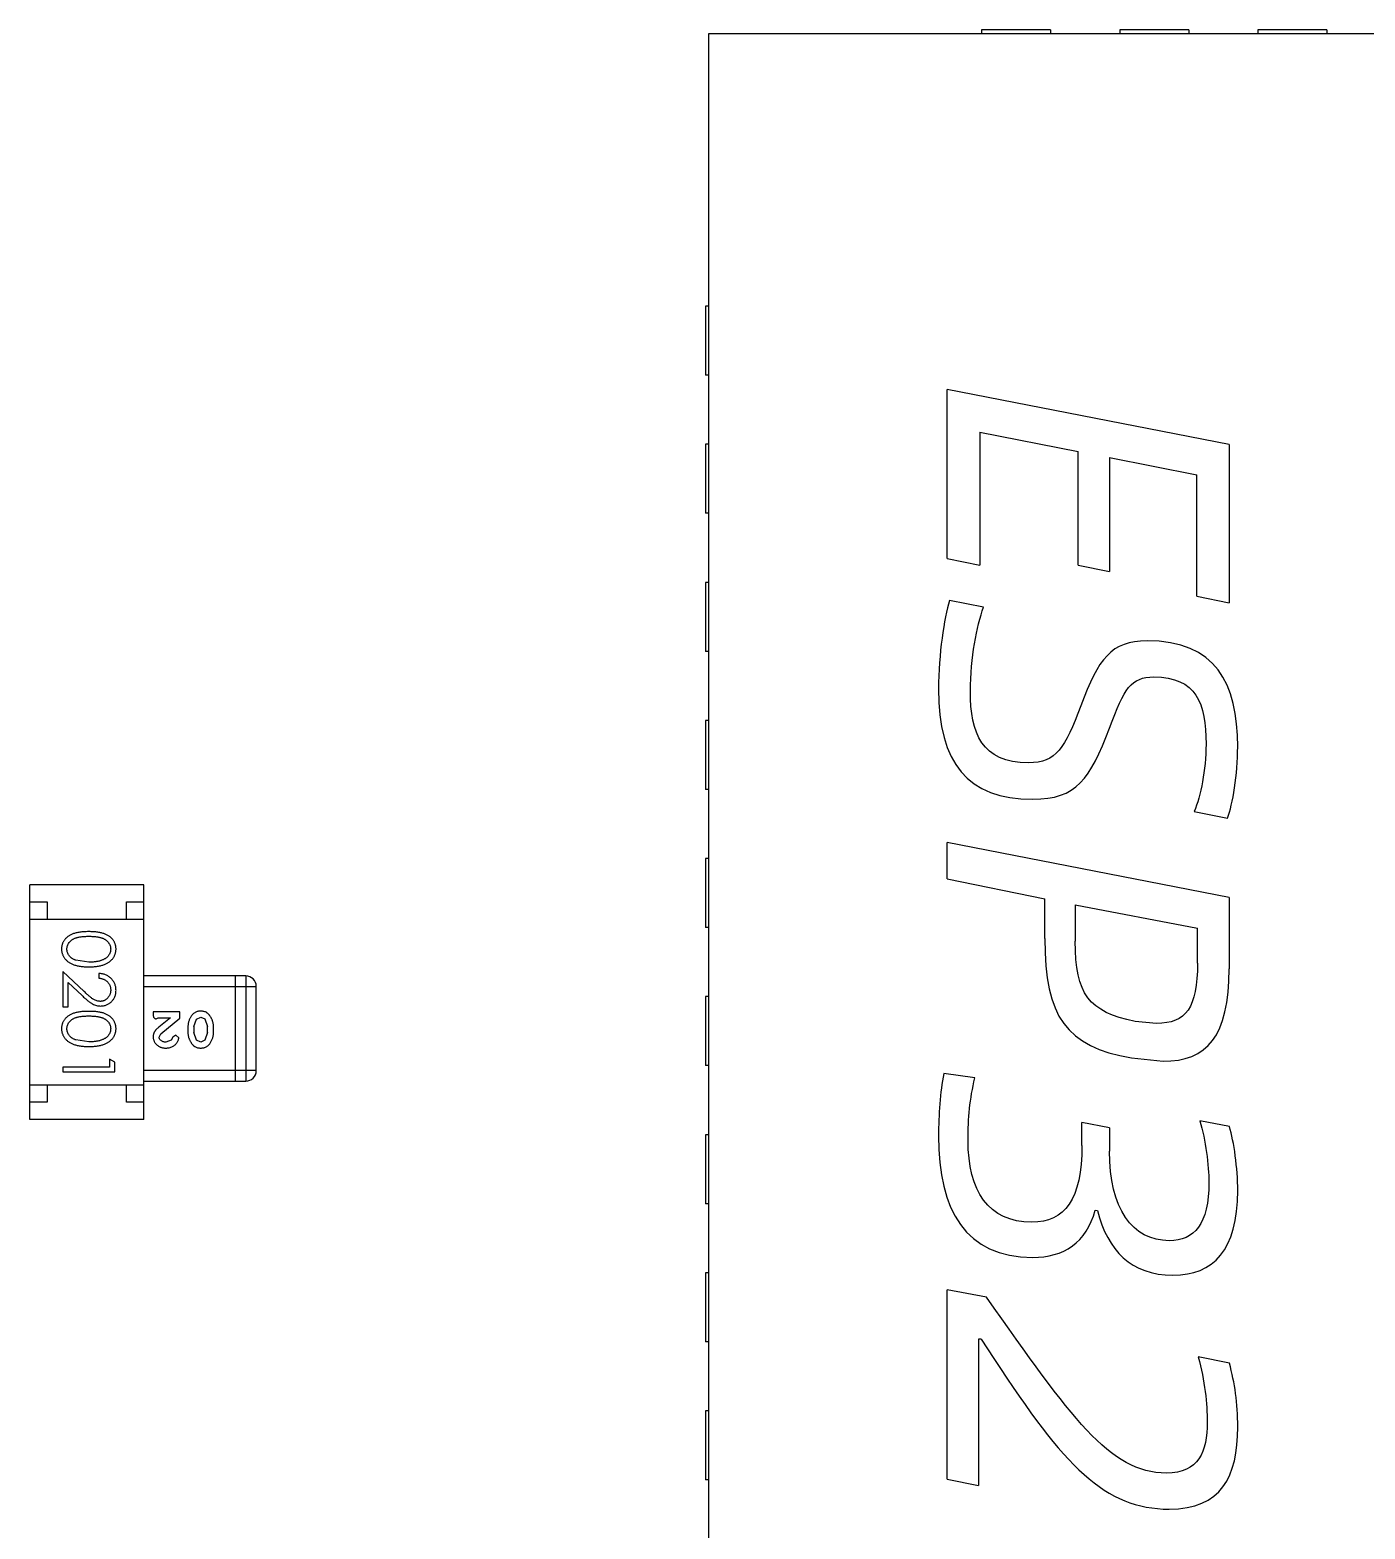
# Model space of a CAD drawing. Header units: millimetres. Extents: x 10 to 132, y -13 to 46.
# Drawn here: x 102.413 to 106.28, y 19.582 to 23.925 of the extents above; entities that cross this region are included whole.
import ezdxf

# ---------------------------------------------------------------- set-up
doc = ezdxf.new("R2010")
doc.units = ezdxf.units.MM
doc.header["$LTSCALE"] = 1.21
doc.header["$MEASUREMENT"] = 0
doc.layers.get('0').update_dxf_attribs({"linetype": 'CONTINUOUS'})

msp = doc.modelspace()

# ---------------------------------------------------------------- linework, layer by layer
at = {"color": 7, "linetype": 'Continuous'}
for p, q in [((104.3793, 16.9345), (104.3793, 23.9145)), ((104.3793, 23.9145), (111.3593, 23.9145)), ((105.1693, 23.9245), (105.1693, 23.9145)), ((105.3693, 23.9245), (105.1693, 23.9245)), ((105.3693, 23.9245), (105.3693, 23.9145)), ((105.5693, 23.9245), (105.5693, 23.9145)), ((105.7693, 23.9245), (105.5693, 23.9245)), ((105.7693, 23.9245), (105.7693, 23.9145)), ((105.9693, 23.9245), (105.9693, 23.9145)), ((106.1693, 23.9245), (105.9693, 23.9245)), ((106.1693, 23.9245), (106.1693, 23.9145)), ((104.3693, 23.1245), (104.3693, 22.9245)), ((104.3793, 23.1245), (104.3693, 23.1245)), ((104.3793, 22.9245), (104.3693, 22.9245)), ((105.0693, 22.3934), (105.0693, 22.8832)), ((105.8863, 22.7238), (105.0693, 22.8832)), ((105.1641, 22.7594), (105.1641, 22.3745)), ((105.1641, 22.7594), (105.4492, 22.7037)), ((104.3693, 22.7245), (104.3693, 22.5245)), ((104.3793, 22.7245), (104.3693, 22.7245)), ((105.8863, 22.7238), (105.8863, 22.265)), ((105.4492, 22.3745), (105.4492, 22.7037)), ((105.5397, 22.6859), (105.5397, 22.3555)), ((105.5397, 22.6859), (105.7923, 22.636)), ((105.7923, 22.2843), (105.7923, 22.636)), ((104.3793, 22.5245), (104.3693, 22.5245)), ((105.0693, 22.3934), (105.1641, 22.3745)), ((105.4492, 22.3745), (105.5397, 22.3555)), ((104.3693, 22.3245), (104.3693, 22.1245)), ((104.3793, 22.3245), (104.3693, 22.3245)), ((105.7923, 22.2843), (105.8863, 22.265)), ((105.1749, 22.2526), (105.0763, 22.2715)), ((104.3793, 22.1245), (104.3693, 22.1245)), ((104.3693, 21.9245), (104.3693, 21.7245)), ((104.3793, 21.9245), (104.3693, 21.9245)), ((104.3793, 21.7245), (104.3693, 21.7245)), ((105.7854, 21.6607), (105.8813, 21.6418)), ((105.0693, 21.4654), (105.0693, 21.571)), ((105.8863, 21.4116), (105.0693, 21.571)), ((104.3693, 21.5245), (104.3693, 21.3245)), ((104.3793, 21.5245), (104.3693, 21.5245)), ((105.0693, 21.4654), (105.3525, 21.4081)), ((102.4133, 20.7686), (102.4133, 21.4486)), ((102.7433, 21.4486), (102.4133, 21.4486)), ((102.7433, 20.7686), (102.7433, 21.4486)), ((105.3525, 21.2928), (105.3525, 21.4081)), ((105.8863, 21.4116), (105.8863, 21.205)), ((102.4133, 21.3986), (102.4633, 21.3986)), ((102.4633, 21.3986), (102.4633, 21.3486)), ((102.6933, 21.3486), (102.6933, 21.3986)), ((102.6933, 21.3986), (102.7433, 21.3986)), ((105.4407, 21.3903), (105.4407, 21.2847)), ((105.4407, 21.3903), (105.7947, 21.3226)), ((102.4133, 21.3486), (102.7433, 21.3486)), ((104.3793, 21.3245), (104.3693, 21.3245)), ((105.7947, 21.2216), (105.7947, 21.3226)), ((102.5086, 21.1972), (102.5086, 21.0953)), ((102.5707, 21.139), (102.5086, 21.1972)), ((102.5836, 21.2241), (102.5459, 21.2298)), ((102.6125, 21.1915), (102.6125, 21.178)), ((102.524, 21.0953), (102.524, 21.1651)), ((102.524, 21.1651), (102.5641, 21.1276)), ((103.0382, 21.1844), (102.7433, 21.1844)), ((102.7433, 21.1539), (103.0687, 21.1539)), ((103.0077, 21.1844), (103.0077, 20.8796)), ((103.0382, 21.1844), (103.0382, 20.8796)), ((103.0687, 20.9101), (103.0687, 21.1539)), ((104.3693, 21.1245), (104.3693, 20.9245)), ((104.3793, 21.1245), (104.3693, 21.1245)), ((102.5086, 21.0953), (102.524, 21.0953)), ((102.7702, 21.0808), (102.7702, 21.0729)), ((102.8473, 21.0808), (102.7702, 21.0808)), ((102.7788, 21.0603), (102.7843, 21.0634)), ((102.7843, 21.0634), (102.8205, 21.0634)), ((102.8205, 21.0634), (102.7869, 21.0364)), ((102.7923, 21.0169), (102.8473, 21.0619)), ((102.8473, 21.0619), (102.8473, 21.0808)), ((102.8954, 21.0592), (102.9077, 21.065)), ((102.9077, 21.065), (102.9199, 21.0597)), ((102.8709, 21.0377), (102.8709, 21.02)), ((102.8882, 21.0374), (102.8954, 21.0592)), ((102.8882, 21.0374), (102.8882, 21.0202)), ((102.8957, 20.9979), (102.8882, 21.0202)), ((102.9199, 21.0597), (102.9275, 21.0374)), ((102.9275, 21.0202), (102.9202, 20.9985)), ((102.9275, 21.0202), (102.9275, 21.0374)), ((102.9448, 21.02), (102.9448, 21.0377)), ((105.6759, 21.0468), (105.614, 21.0526)), ((102.5836, 20.9934), (102.5459, 20.9991)), ((102.7875, 21.0072), (102.7923, 21.0169)), ((102.8219, 20.998), (102.807, 20.9927)), ((102.8268, 21.0065), (102.8219, 20.998)), ((102.8353, 21.0131), (102.8268, 21.0065)), ((102.8441, 21.0047), (102.8353, 21.0131)), ((102.9079, 20.9927), (102.8957, 20.9979)), ((102.9202, 20.9985), (102.9079, 20.9927)), ((102.6432, 20.9434), (102.6432, 20.9203)), ((102.6586, 20.9346), (102.6432, 20.9434)), ((102.6586, 20.9068), (102.6586, 20.9346)), ((105.6032, 20.947), (105.6949, 20.9373)), ((102.5086, 20.9203), (102.5086, 20.9068)), ((102.6432, 20.9203), (102.5086, 20.9203)), ((102.5086, 20.9068), (102.6586, 20.9068)), ((103.0687, 20.9101), (102.7433, 20.9101)), ((104.3793, 20.9245), (104.3693, 20.9245)), ((105.1498, 20.8893), (105.0597, 20.9013)), ((102.4133, 20.8686), (102.7433, 20.8686)), ((102.4633, 20.8686), (102.4633, 20.8186)), ((102.6933, 20.8186), (102.6933, 20.8686)), ((102.7433, 20.8796), (103.0382, 20.8796)), ((102.4633, 20.8186), (102.4133, 20.8186)), ((102.7433, 20.8186), (102.6933, 20.8186)), ((102.7433, 20.7686), (102.4133, 20.7686)), ((105.46, 20.6932), (105.46, 20.7598)), ((105.5397, 20.7443), (105.46, 20.7598)), ((105.8871, 20.7481), (105.8012, 20.7648)), ((104.3693, 20.7245), (104.3693, 20.5245)), ((104.3793, 20.7245), (104.3693, 20.7245)), ((105.5397, 20.7443), (105.5397, 20.6766)), ((104.3793, 20.5245), (104.3693, 20.5245)), ((105.498, 20.5056), (105.5049, 20.5044)), ((104.3693, 20.3245), (104.3693, 20.1245)), ((104.3793, 20.3245), (104.3693, 20.3245)), ((105.0693, 19.7265), (105.0693, 20.2754)), ((105.1834, 20.2541), (105.0693, 20.2754)), ((104.3793, 20.1245), (104.3693, 20.1245)), ((105.1606, 20.1319), (105.1606, 19.7087)), ((105.168, 20.1319), (105.1606, 20.1319)), ((105.168, 20.1319), (105.2051, 20.0758)), ((105.8871, 20.063), (105.7966, 20.0808)), ((104.3693, 19.9245), (104.3693, 19.7245)), ((104.3793, 19.9245), (104.3693, 19.9245)), ((104.3793, 19.7245), (104.3693, 19.7245)), ((105.0693, 19.7265), (105.1606, 19.7087))]:
    msp.add_line(p, q, dxfattribs=at)
for centre, start, end in [((103.0382, 21.1539), 0, 90), ((103.0382, 20.9101), 270, 0)]:
    msp.add_arc(centre, 0.0305, start, end, dxfattribs=at)
for points in [[(105.0763, 22.2715), (105.0612, 22.2216), (105.0446, 22.1172), (105.0446, 22.0158)], [(105.137, 22.0089), (105.137, 22.1075), (105.1552, 22.1965), (105.1749, 22.2526)], [(105.6484, 22.1551), (105.5448, 22.1551), (105.5069, 22.1029), (105.4569, 21.9671)], [(105.9111, 21.8483), (105.9111, 22.0325), (105.8469, 22.1551), (105.6484, 22.1551)], [(105.0446, 22.0158), (105.0446, 21.8008), (105.1277, 21.6963), (105.3177, 21.6963)], [(105.5397, 21.9017), (105.5827, 22.0186), (105.602, 22.0503), (105.6682, 22.0503)], [(105.6682, 22.0503), (105.7912, 22.0503), (105.8194, 21.9745), (105.8194, 21.8557)], [(105.3057, 21.8019), (105.1687, 21.8019), (105.137, 21.8878), (105.137, 22.0089)], [(105.4569, 21.9671), (105.4094, 21.8437), (105.3862, 21.8019), (105.3057, 21.8019)], [(105.3177, 21.6963), (105.4446, 21.6963), (105.4836, 21.7543), (105.5397, 21.9017)], [(105.8194, 21.8557), (105.8194, 21.7806), (105.8036, 21.706), (105.7854, 21.6607)], [(105.8813, 21.6418), (105.8968, 21.6808), (105.9111, 21.7675), (105.9111, 21.8483)], [(105.3525, 21.2928), (105.3525, 21.0646), (105.4144, 20.9803), (105.6032, 20.947)], [(105.614, 21.0526), (105.4798, 21.0801), (105.4407, 21.1311), (105.4407, 21.2847)], [(105.7947, 21.2216), (105.7947, 21.0921), (105.7614, 21.0468), (105.6759, 21.0468)], [(105.6949, 20.9373), (105.821, 20.9373), (105.8863, 21.0077), (105.8863, 21.205)], [(105.0597, 20.9013), (105.0492, 20.848), (105.0446, 20.7826), (105.0446, 20.7207)], [(105.1301, 20.7087), (105.1301, 20.7729), (105.1351, 20.8274), (105.1498, 20.8893)], [(105.8012, 20.7648), (105.8183, 20.7087), (105.8275, 20.6352), (105.8275, 20.5864)], [(105.0446, 20.7207), (105.0446, 20.5056), (105.1227, 20.369), (105.3173, 20.369)], [(105.9111, 20.5625), (105.9111, 20.6278), (105.9003, 20.704), (105.8871, 20.7481)], [(105.315, 20.4712), (105.1889, 20.4712), (105.1301, 20.5613), (105.1301, 20.7087)], [(105.46, 20.6932), (105.46, 20.5365), (105.4098, 20.4712), (105.315, 20.4712)], [(105.713, 20.4174), (105.6051, 20.4174), (105.5397, 20.5114), (105.5397, 20.6766)], [(105.8275, 20.5864), (105.8275, 20.465), (105.7858, 20.4174), (105.713, 20.4174)], [(105.7235, 20.3176), (105.8407, 20.3176), (105.9111, 20.3892), (105.9111, 20.5625)], [(105.3173, 20.369), (105.4063, 20.369), (105.4744, 20.4116), (105.498, 20.5056)], [(105.5049, 20.5044), (105.5347, 20.3892), (105.6016, 20.3176), (105.7235, 20.3176)], [(105.7045, 19.7443), (105.539, 19.7443), (105.4291, 19.906), (105.1834, 20.2541)], [(105.2051, 20.0758), (105.4098, 19.7621), (105.527, 19.6398), (105.7127, 19.6398)], [(105.7966, 20.0808), (105.8156, 20.0116), (105.8229, 19.945), (105.8229, 19.8917)], [(105.9111, 19.8774), (105.9111, 19.9478), (105.9026, 20.0046), (105.8871, 20.063)], [(105.8229, 19.8917), (105.8229, 19.8062), (105.7978, 19.7443), (105.7045, 19.7443)], [(105.7127, 19.6398), (105.8635, 19.6398), (105.9111, 19.7338), (105.9111, 19.8774)]]:
    msp.add_open_spline(points, degree=3, dxfattribs=at)
for points, knots in [([(102.5836, 21.3126), (102.5812, 21.3126), (102.5765, 21.3126), (102.5698, 21.3123), (102.5634, 21.3118), (102.5575, 21.311), (102.5519, 21.3101), (102.5468, 21.3091), (102.5421, 21.3078), (102.5377, 21.3063), (102.5337, 21.3046), (102.53, 21.3027), (102.5266, 21.3007), (102.5233, 21.2985), (102.5204, 21.2962), (102.5176, 21.2937), (102.5152, 21.2911), (102.513, 21.2883), (102.5111, 21.2854), (102.5094, 21.2823), (102.5079, 21.2793), (102.5068, 21.2761), (102.5059, 21.2728), (102.5052, 21.2694), (102.5048, 21.266), (102.5048, 21.2636), (102.5048, 21.2625)], [0, 0, 0, 0, 0.068113, 0.132564, 0.193427, 0.250218, 0.303569, 0.353576, 0.400235, 0.443586, 0.484619, 0.524292, 0.56238, 0.599049, 0.63494, 0.669782, 0.704009, 0.737842, 0.771098, 0.803896, 0.836415, 0.868639, 0.900715, 0.933378, 0.966213, 1, 1, 1, 1]), ([(102.5202, 21.262), (102.5202, 21.2637), (102.5204, 21.267), (102.5217, 21.2718), (102.5238, 21.2766), (102.5262, 21.2803), (102.5285, 21.2832), (102.5304, 21.2852), (102.5325, 21.2871), (102.5349, 21.2889), (102.5374, 21.2905), (102.5401, 21.292), (102.543, 21.2934), (102.5461, 21.2946), (102.5495, 21.2957), (102.5533, 21.2966), (102.5574, 21.2974), (102.5619, 21.2981), (102.5668, 21.2985), (102.5721, 21.2989), (102.5777, 21.2991), (102.5816, 21.2991), (102.5836, 21.2991)], [0, 0, 0, 0, 0.060034, 0.120278, 0.182348, 0.247919, 0.281641, 0.315701, 0.350322, 0.385703, 0.421819, 0.459196, 0.497866, 0.538301, 0.58121, 0.628183, 0.679403, 0.734699, 0.794074, 0.858416, 0.927049, 1, 1, 1, 1]), ([(102.6625, 21.2625), (102.6625, 21.2636), (102.6624, 21.266), (102.662, 21.2694), (102.6614, 21.2728), (102.6604, 21.2761), (102.6592, 21.2793), (102.6578, 21.2824), (102.6561, 21.2854), (102.6541, 21.2884), (102.6519, 21.2912), (102.6495, 21.2939), (102.6467, 21.2963), (102.6438, 21.2987), (102.6406, 21.3008), (102.6371, 21.3029), (102.6334, 21.3047), (102.6295, 21.3063), (102.6251, 21.3078), (102.6204, 21.3091), (102.6153, 21.3102), (102.6098, 21.3111), (102.6038, 21.3118), (102.5974, 21.3123), (102.5906, 21.3126), (102.586, 21.3126), (102.5836, 21.3126)], [0, 0, 0, 0, 0.033742, 0.066533, 0.099153, 0.13154, 0.164087, 0.196563, 0.229707, 0.263315, 0.297504, 0.331686, 0.366482, 0.4021, 0.438958, 0.476748, 0.515985, 0.556589, 0.599519, 0.645765, 0.695487, 0.748721, 0.805687, 0.866754, 0.931405, 1, 1, 1, 1]), ([(102.5836, 21.2991), (102.5856, 21.2991), (102.5895, 21.2991), (102.5952, 21.2989), (102.6005, 21.2985), (102.6054, 21.298), (102.6099, 21.2974), (102.6141, 21.2966), (102.6178, 21.2957), (102.6212, 21.2946), (102.6243, 21.2933), (102.6272, 21.292), (102.6299, 21.2905), (102.6325, 21.2888), (102.6348, 21.2871), (102.6369, 21.2852), (102.6389, 21.2832), (102.6411, 21.2803), (102.6435, 21.2766), (102.6456, 21.2719), (102.6468, 21.267), (102.647, 21.2637), (102.6471, 21.262)], [0, 0, 0, 0, 0.073302, 0.142286, 0.206253, 0.266017, 0.321612, 0.372532, 0.419497, 0.462398, 0.502825, 0.541489, 0.579034, 0.615143, 0.650298, 0.684912, 0.718701, 0.752189, 0.817245, 0.879117, 0.939613, 1, 1, 1, 1]), ([(102.5048, 21.2625), (102.5048, 21.2613), (102.5048, 21.2589), (102.5053, 21.2554), (102.5059, 21.2519), (102.5069, 21.2486), (102.5081, 21.2453), (102.5095, 21.2421), (102.5113, 21.239), (102.5133, 21.236), (102.5155, 21.2331), (102.518, 21.2304), (102.5208, 21.2278), (102.5239, 21.2254), (102.5272, 21.2232), (102.5307, 21.2211), (102.5345, 21.2192), (102.5386, 21.2174), (102.543, 21.2158), (102.5477, 21.2144), (102.5528, 21.2133), (102.5583, 21.2123), (102.5641, 21.2116), (102.5703, 21.211), (102.5768, 21.2108), (102.5813, 21.2107), (102.5836, 21.2107)], [0, 0, 0, 0, 0.033824, 0.067298, 0.10028, 0.133019, 0.165736, 0.198792, 0.232372, 0.266409, 0.301016, 0.336196, 0.371972, 0.408574, 0.446394, 0.485225, 0.525372, 0.567224, 0.611081, 0.65775, 0.70702, 0.759235, 0.814484, 0.873227, 0.934937, 1, 1, 1, 1]), ([(102.5459, 21.2298), (102.5449, 21.2302), (102.5428, 21.231), (102.5399, 21.2323), (102.5372, 21.2338), (102.5346, 21.2354), (102.5323, 21.2371), (102.5302, 21.239), (102.5283, 21.241), (102.526, 21.2438), (102.5237, 21.2475), (102.5217, 21.2522), (102.5204, 21.257), (102.5202, 21.2603), (102.5202, 21.262)], [0, 0, 0, 0, 0.075949, 0.148549, 0.218996, 0.286119, 0.351826, 0.416074, 0.478265, 0.540325, 0.660405, 0.774606, 0.887187, 1, 1, 1, 1]), ([(102.5836, 21.2107), (102.5859, 21.2107), (102.5904, 21.2108), (102.5969, 21.2111), (102.6031, 21.2116), (102.609, 21.2123), (102.6145, 21.2133), (102.6196, 21.2144), (102.6243, 21.2159), (102.6287, 21.2175), (102.6328, 21.2193), (102.6367, 21.2212), (102.6402, 21.2233), (102.6435, 21.2255), (102.6466, 21.228), (102.6493, 21.2305), (102.6519, 21.2332), (102.6541, 21.2361), (102.6561, 21.2391), (102.6578, 21.2422), (102.6592, 21.2454), (102.6604, 21.2486), (102.6613, 21.252), (102.662, 21.2554), (102.6624, 21.2589), (102.6625, 21.2613), (102.6625, 21.2625)], [0, 0, 0, 0, 0.065278, 0.127205, 0.186168, 0.241675, 0.294115, 0.343609, 0.390387, 0.434463, 0.476646, 0.517002, 0.555936, 0.593716, 0.630057, 0.665601, 0.700745, 0.734917, 0.768681, 0.802087, 0.834849, 0.867433, 0.900138, 0.932806, 0.966212, 1, 1, 1, 1]), ([(102.6471, 21.262), (102.647, 21.2604), (102.6468, 21.2571), (102.6456, 21.2522), (102.6434, 21.2476), (102.6411, 21.2438), (102.6388, 21.241), (102.6368, 21.2389), (102.6346, 21.2369), (102.6321, 21.2351), (102.6294, 21.2335), (102.6264, 21.2319), (102.6233, 21.2305), (102.6199, 21.2291), (102.6162, 21.228), (102.6123, 21.2269), (102.6081, 21.2261), (102.6037, 21.2254), (102.599, 21.2248), (102.5941, 21.2244), (102.589, 21.2242), (102.5854, 21.2242), (102.5836, 21.2241)], [0, 0, 0, 0, 0.059689, 0.119507, 0.181075, 0.246162, 0.279894, 0.314468, 0.350403, 0.387474, 0.426147, 0.466624, 0.508745, 0.553328, 0.600058, 0.649177, 0.700552, 0.754894, 0.811825, 0.871514, 0.934319, 1, 1, 1, 1]), ([(102.6625, 21.1425), (102.6624, 21.1442), (102.6624, 21.1475), (102.6617, 21.1523), (102.6606, 21.157), (102.659, 21.1614), (102.657, 21.1656), (102.6546, 21.1696), (102.6518, 21.1734), (102.6485, 21.177), (102.6448, 21.1803), (102.6409, 21.1831), (102.6368, 21.1856), (102.6324, 21.1876), (102.6278, 21.1892), (102.6229, 21.1904), (102.6178, 21.1912), (102.6143, 21.1914), (102.6125, 21.1915)], [0, 0, 0, 0, 0.06445, 0.126725, 0.187421, 0.247417, 0.306749, 0.366595, 0.427749, 0.490235, 0.553031, 0.614805, 0.676505, 0.738096, 0.801021, 0.864897, 0.931209, 1, 1, 1, 1]), ([(102.6125, 21.178), (102.6138, 21.1779), (102.6164, 21.1776), (102.6202, 21.1769), (102.6237, 21.1759), (102.6271, 21.1747), (102.6301, 21.1732), (102.633, 21.1714), (102.6356, 21.1694), (102.638, 21.1672), (102.6401, 21.1647), (102.642, 21.1621), (102.6436, 21.1593), (102.6449, 21.1564), (102.6458, 21.1533), (102.6466, 21.1501), (102.647, 21.1467), (102.6471, 21.1444), (102.6471, 21.1432)], [0, 0, 0, 0, 0.073648, 0.143686, 0.210962, 0.275557, 0.338064, 0.399311, 0.4594, 0.51934, 0.579024, 0.637809, 0.695959, 0.754122, 0.813113, 0.873453, 0.935561, 1, 1, 1, 1]), ([(102.5641, 21.1276), (102.5656, 21.1261), (102.5686, 21.1234), (102.5729, 21.1194), (102.5771, 21.1159), (102.5809, 21.1127), (102.5846, 21.1098), (102.5879, 21.1073), (102.5911, 21.1052), (102.5949, 21.1029), (102.5997, 21.1006), (102.6056, 21.0987), (102.6116, 21.0974), (102.6158, 21.0973), (102.6179, 21.0972)], [0, 0, 0, 0, 0.09953, 0.192079, 0.277712, 0.357454, 0.429648, 0.495771, 0.555538, 0.608657, 0.707578, 0.804328, 0.901298, 1, 1, 1, 1]), ([(102.6167, 21.1107), (102.6151, 21.1107), (102.6118, 21.1109), (102.607, 21.1119), (102.6024, 21.1136), (102.5986, 21.1156), (102.5955, 21.1176), (102.5928, 21.1195), (102.5898, 21.1219), (102.5866, 21.1245), (102.583, 21.1276), (102.5792, 21.1311), (102.575, 21.1349), (102.5722, 21.1376), (102.5707, 21.139)], [0, 0, 0, 0, 0.088014, 0.174976, 0.2638, 0.355443, 0.406413, 0.465519, 0.533076, 0.609353, 0.693899, 0.787171, 0.889197, 1, 1, 1, 1]), ([(102.6471, 21.1432), (102.6471, 21.1421), (102.647, 21.1399), (102.6466, 21.1367), (102.6459, 21.1336), (102.6449, 21.1306), (102.6436, 21.1278), (102.6421, 21.1251), (102.6402, 21.1225), (102.6381, 21.1201), (102.6359, 21.1179), (102.6334, 21.116), (102.6309, 21.1143), (102.6283, 21.113), (102.6255, 21.112), (102.6227, 21.1112), (102.6197, 21.1108), (102.6177, 21.1107), (102.6167, 21.1107)], [0, 0, 0, 0, 0.068027, 0.133505, 0.19695, 0.26027, 0.322741, 0.384982, 0.448465, 0.513424, 0.578224, 0.640011, 0.700094, 0.760067, 0.819012, 0.877878, 0.938035, 1, 1, 1, 1]), ([(102.6179, 21.0972), (102.6194, 21.0973), (102.6223, 21.0974), (102.6266, 21.0979), (102.6307, 21.0989), (102.6348, 21.1003), (102.6386, 21.1021), (102.6423, 21.1042), (102.6459, 21.1068), (102.6492, 21.1097), (102.6524, 21.1129), (102.655, 21.1165), (102.6573, 21.1202), (102.6593, 21.1242), (102.6607, 21.1285), (102.6617, 21.1329), (102.6624, 21.1377), (102.6624, 21.1409), (102.6625, 21.1425)], [0, 0, 0, 0, 0.06271, 0.123347, 0.183401, 0.242828, 0.302097, 0.36242, 0.423725, 0.487032, 0.550491, 0.612709, 0.674265, 0.73617, 0.799211, 0.863483, 0.930525, 1, 1, 1, 1]), ([(102.5836, 21.0818), (102.5812, 21.0818), (102.5765, 21.0818), (102.5698, 21.0815), (102.5634, 21.081), (102.5575, 21.0803), (102.5519, 21.0794), (102.5468, 21.0783), (102.5421, 21.077), (102.5377, 21.0755), (102.5337, 21.0738), (102.53, 21.0719), (102.5266, 21.0699), (102.5233, 21.0677), (102.5204, 21.0654), (102.5176, 21.063), (102.5152, 21.0603), (102.513, 21.0575), (102.5111, 21.0546), (102.5094, 21.0516), (102.5079, 21.0485), (102.5068, 21.0453), (102.5059, 21.042), (102.5052, 21.0387), (102.5048, 21.0352), (102.5048, 21.0329), (102.5048, 21.0317)], [0, 0, 0, 0, 0.068113, 0.132564, 0.193427, 0.250218, 0.303569, 0.353576, 0.400235, 0.443586, 0.484619, 0.524292, 0.56238, 0.599049, 0.63494, 0.669782, 0.704009, 0.737842, 0.771098, 0.803896, 0.836415, 0.868639, 0.900715, 0.933378, 0.966213, 1, 1, 1, 1]), ([(102.5202, 21.0312), (102.5202, 21.0329), (102.5204, 21.0362), (102.5217, 21.0411), (102.5238, 21.0458), (102.5262, 21.0496), (102.5285, 21.0524), (102.5304, 21.0545), (102.5325, 21.0564), (102.5349, 21.0581), (102.5374, 21.0598), (102.5401, 21.0612), (102.543, 21.0626), (102.5461, 21.0638), (102.5495, 21.0649), (102.5533, 21.0659), (102.5574, 21.0666), (102.5619, 21.0673), (102.5668, 21.0677), (102.5721, 21.0681), (102.5777, 21.0684), (102.5816, 21.0684), (102.5836, 21.0684)], [0, 0, 0, 0, 0.060034, 0.120278, 0.182348, 0.247919, 0.281641, 0.315701, 0.350322, 0.385703, 0.421819, 0.459196, 0.497866, 0.538301, 0.58121, 0.628183, 0.679403, 0.734699, 0.794074, 0.858416, 0.927049, 1, 1, 1, 1]), ([(102.6625, 21.0317), (102.6625, 21.0329), (102.6624, 21.0352), (102.662, 21.0387), (102.6614, 21.042), (102.6604, 21.0453), (102.6592, 21.0485), (102.6578, 21.0517), (102.6561, 21.0547), (102.6541, 21.0576), (102.6519, 21.0604), (102.6495, 21.0631), (102.6467, 21.0656), (102.6438, 21.0679), (102.6406, 21.07), (102.6371, 21.0721), (102.6334, 21.0739), (102.6295, 21.0756), (102.6251, 21.0771), (102.6204, 21.0783), (102.6153, 21.0795), (102.6098, 21.0803), (102.6038, 21.081), (102.5974, 21.0815), (102.5906, 21.0818), (102.586, 21.0818), (102.5836, 21.0818)], [0, 0, 0, 0, 0.033742, 0.066533, 0.099153, 0.13154, 0.164087, 0.196563, 0.229707, 0.263315, 0.297504, 0.331686, 0.366482, 0.4021, 0.438958, 0.476748, 0.515985, 0.556589, 0.599519, 0.645765, 0.695487, 0.748721, 0.805687, 0.866754, 0.931405, 1, 1, 1, 1]), ([(102.5836, 21.0684), (102.5856, 21.0684), (102.5895, 21.0684), (102.5952, 21.0681), (102.6005, 21.0678), (102.6054, 21.0672), (102.6099, 21.0666), (102.6141, 21.0658), (102.6178, 21.0649), (102.6212, 21.0638), (102.6243, 21.0626), (102.6272, 21.0612), (102.6299, 21.0597), (102.6325, 21.0581), (102.6348, 21.0563), (102.6369, 21.0544), (102.6389, 21.0524), (102.6411, 21.0496), (102.6435, 21.0458), (102.6456, 21.0411), (102.6468, 21.0362), (102.647, 21.0329), (102.6471, 21.0312)], [0, 0, 0, 0, 0.073302, 0.142286, 0.206253, 0.266017, 0.321612, 0.372532, 0.419497, 0.462398, 0.502825, 0.541489, 0.579034, 0.615143, 0.650298, 0.684912, 0.718701, 0.752189, 0.817245, 0.879117, 0.939613, 1, 1, 1, 1]), ([(102.7702, 21.0729), (102.7702, 21.0718), (102.7702, 21.0698), (102.7707, 21.0671), (102.7714, 21.0649), (102.7724, 21.0632), (102.7737, 21.0619), (102.7753, 21.061), (102.777, 21.0604), (102.7782, 21.0603), (102.7788, 21.0603)], [0, 0, 0, 0, 0.1844, 0.34094, 0.473574, 0.586824, 0.690029, 0.789175, 0.890445, 1, 1, 1, 1]), ([(102.9078, 21.0823), (102.9063, 21.0823), (102.9035, 21.0822), (102.8994, 21.0815), (102.8956, 21.0804), (102.892, 21.0788), (102.8887, 21.0768), (102.8856, 21.0742), (102.8828, 21.0713), (102.8804, 21.0679), (102.8782, 21.0643), (102.8762, 21.0606), (102.8746, 21.0569), (102.8732, 21.0532), (102.8722, 21.0494), (102.8714, 21.0455), (102.871, 21.0416), (102.8709, 21.039), (102.8709, 21.0377)], [0, 0, 0, 0, 0.067217, 0.131051, 0.19272, 0.252824, 0.312745, 0.373449, 0.436041, 0.501494, 0.567761, 0.632087, 0.695096, 0.757109, 0.817993, 0.878657, 0.939311, 1, 1, 1, 1]), ([(102.9448, 21.0377), (102.9448, 21.0388), (102.9447, 21.0409), (102.9444, 21.0441), (102.944, 21.0472), (102.9433, 21.0503), (102.9424, 21.0534), (102.9412, 21.0563), (102.94, 21.0593), (102.9385, 21.0622), (102.9369, 21.0649), (102.9353, 21.0675), (102.9337, 21.0698), (102.932, 21.0719), (102.9303, 21.0737), (102.9286, 21.0754), (102.9269, 21.0768), (102.9245, 21.0784), (102.9214, 21.08), (102.9172, 21.0814), (102.9126, 21.0822), (102.9094, 21.0823), (102.9078, 21.0823)], [0, 0, 0, 0, 0.049886, 0.09882, 0.148132, 0.19689, 0.246038, 0.295176, 0.345305, 0.395692, 0.445312, 0.491875, 0.535813, 0.577009, 0.616081, 0.652689, 0.687585, 0.720206, 0.785062, 0.85223, 0.923759, 1, 1, 1, 1]), ([(102.5048, 21.0317), (102.5048, 21.0305), (102.5048, 21.0281), (102.5053, 21.0246), (102.5059, 21.0212), (102.5069, 21.0178), (102.5081, 21.0146), (102.5095, 21.0114), (102.5113, 21.0083), (102.5133, 21.0053), (102.5155, 21.0024), (102.518, 20.9996), (102.5208, 20.997), (102.5239, 20.9946), (102.5272, 20.9924), (102.5307, 20.9903), (102.5345, 20.9884), (102.5386, 20.9866), (102.543, 20.985), (102.5477, 20.9837), (102.5528, 20.9825), (102.5583, 20.9815), (102.5641, 20.9808), (102.5703, 20.9803), (102.5768, 20.98), (102.5813, 20.9799), (102.5836, 20.9799)], [0, 0, 0, 0, 0.033824, 0.067298, 0.10028, 0.133019, 0.165736, 0.198792, 0.232372, 0.266409, 0.301016, 0.336196, 0.371972, 0.408574, 0.446394, 0.485225, 0.525372, 0.567224, 0.611081, 0.65775, 0.70702, 0.759235, 0.814484, 0.873227, 0.934937, 1, 1, 1, 1]), ([(102.5459, 20.9991), (102.5449, 20.9994), (102.5428, 21.0002), (102.5399, 21.0015), (102.5372, 21.003), (102.5346, 21.0046), (102.5323, 21.0063), (102.5302, 21.0082), (102.5283, 21.0102), (102.526, 21.013), (102.5237, 21.0167), (102.5217, 21.0214), (102.5204, 21.0263), (102.5202, 21.0296), (102.5202, 21.0312)], [0, 0, 0, 0, 0.075949, 0.148549, 0.218996, 0.286119, 0.351826, 0.416074, 0.478265, 0.540325, 0.660405, 0.774606, 0.887187, 1, 1, 1, 1]), ([(102.5836, 20.9799), (102.5859, 20.9799), (102.5904, 20.98), (102.5969, 20.9803), (102.6031, 20.9808), (102.609, 20.9816), (102.6145, 20.9825), (102.6196, 20.9837), (102.6243, 20.9851), (102.6287, 20.9867), (102.6328, 20.9885), (102.6367, 20.9904), (102.6402, 20.9925), (102.6435, 20.9948), (102.6466, 20.9972), (102.6493, 20.9998), (102.6519, 21.0025), (102.6541, 21.0054), (102.6561, 21.0083), (102.6578, 21.0114), (102.6592, 21.0146), (102.6604, 21.0179), (102.6613, 21.0212), (102.662, 21.0246), (102.6624, 21.0281), (102.6625, 21.0305), (102.6625, 21.0317)], [0, 0, 0, 0, 0.065278, 0.127205, 0.186168, 0.241675, 0.294115, 0.343609, 0.390387, 0.434463, 0.476646, 0.517002, 0.555936, 0.593716, 0.630057, 0.665601, 0.700745, 0.734917, 0.768681, 0.802087, 0.834849, 0.867433, 0.900138, 0.932806, 0.966212, 1, 1, 1, 1]), ([(102.6471, 21.0312), (102.647, 21.0296), (102.6468, 21.0263), (102.6456, 21.0215), (102.6434, 21.0168), (102.6411, 21.013), (102.6388, 21.0102), (102.6368, 21.0081), (102.6346, 21.0062), (102.6321, 21.0044), (102.6294, 21.0027), (102.6264, 21.0011), (102.6233, 20.9997), (102.6199, 20.9984), (102.6162, 20.9972), (102.6123, 20.9961), (102.6081, 20.9953), (102.6037, 20.9946), (102.599, 20.9941), (102.5941, 20.9936), (102.589, 20.9934), (102.5854, 20.9934), (102.5836, 20.9934)], [0, 0, 0, 0, 0.059689, 0.119507, 0.181075, 0.246162, 0.279894, 0.314468, 0.350403, 0.387474, 0.426147, 0.466624, 0.508745, 0.553328, 0.600058, 0.649177, 0.700552, 0.754894, 0.811825, 0.871514, 0.934319, 1, 1, 1, 1]), ([(102.7869, 21.0364), (102.7861, 21.0356), (102.7844, 21.0342), (102.782, 21.0319), (102.7799, 21.0298), (102.778, 21.0278), (102.7764, 21.026), (102.7751, 21.0242), (102.7739, 21.0226), (102.7728, 21.0205), (102.7717, 21.0179), (102.7708, 21.0148), (102.7703, 21.0115), (102.7702, 21.0092), (102.7702, 21.0081)], [0, 0, 0, 0, 0.103002, 0.197728, 0.285279, 0.365235, 0.437224, 0.502446, 0.560545, 0.611446, 0.707576, 0.80349, 0.900532, 1, 1, 1, 1]), ([(102.8709, 21.02), (102.8709, 21.0189), (102.8709, 21.0167), (102.8712, 21.0136), (102.8718, 21.0104), (102.8724, 21.0073), (102.8733, 21.0043), (102.8745, 21.0013), (102.8758, 20.9983), (102.8772, 20.9954), (102.8789, 20.9927), (102.8805, 20.9901), (102.8821, 20.9878), (102.8838, 20.9857), (102.8855, 20.9838), (102.8872, 20.9822), (102.889, 20.9808), (102.8913, 20.9792), (102.8945, 20.9776), (102.8987, 20.9763), (102.9032, 20.9755), (102.9064, 20.9754), (102.908, 20.9754)], [0, 0, 0, 0, 0.049855, 0.099516, 0.148482, 0.19758, 0.246804, 0.296268, 0.346517, 0.397047, 0.446826, 0.49336, 0.537801, 0.579207, 0.617974, 0.654833, 0.689171, 0.722088, 0.786392, 0.853518, 0.924186, 1, 1, 1, 1]), ([(102.908, 20.9754), (102.9094, 20.9754), (102.9123, 20.9755), (102.9163, 20.9762), (102.9202, 20.9773), (102.9238, 20.9789), (102.927, 20.9809), (102.9301, 20.9835), (102.9329, 20.9864), (102.9353, 20.9898), (102.9375, 20.9934), (102.9395, 20.9971), (102.9411, 21.0008), (102.9425, 21.0046), (102.9435, 21.0084), (102.9443, 21.0122), (102.9447, 21.0161), (102.9448, 21.0187), (102.9448, 21.02)], [0, 0, 0, 0, 0.06692, 0.130834, 0.19258, 0.252759, 0.312631, 0.373411, 0.436359, 0.501894, 0.568244, 0.632472, 0.69556, 0.757163, 0.818592, 0.878885, 0.939235, 1, 1, 1, 1]), ([(102.7702, 21.0081), (102.7702, 21.007), (102.7703, 21.0048), (102.7708, 21.0016), (102.7716, 20.9985), (102.7727, 20.9955), (102.7742, 20.9926), (102.776, 20.9899), (102.7781, 20.9873), (102.7805, 20.9849), (102.7831, 20.9827), (102.7859, 20.9807), (102.789, 20.979), (102.7922, 20.9777), (102.7956, 20.9767), (102.7992, 20.9759), (102.803, 20.9754), (102.8055, 20.9754), (102.8069, 20.9754)], [0, 0, 0, 0, 0.060981, 0.120256, 0.178148, 0.236115, 0.293993, 0.352864, 0.413358, 0.476056, 0.539296, 0.602396, 0.665116, 0.728325, 0.792919, 0.859317, 0.928302, 1, 1, 1, 1]), ([(102.807, 20.9927), (102.8056, 20.9927), (102.8029, 20.9928), (102.7991, 20.9936), (102.7957, 20.995), (102.7928, 20.9969), (102.7905, 20.9992), (102.7887, 21.0017), (102.7877, 21.0044), (102.7876, 21.0062), (102.7875, 21.0072)], [0, 0, 0, 0, 0.156344, 0.299348, 0.4327, 0.561, 0.682299, 0.791883, 0.89611, 1, 1, 1, 1]), ([(102.8069, 20.9754), (102.8086, 20.9754), (102.8119, 20.9755), (102.8169, 20.9764), (102.8216, 20.9778), (102.8261, 20.9798), (102.8302, 20.9822), (102.8339, 20.9851), (102.837, 20.9883), (102.8395, 20.9919), (102.8415, 20.9955), (102.843, 20.9988), (102.8439, 21.0018), (102.8441, 21.0038), (102.8441, 21.0047)], [0, 0, 0, 0, 0.098286, 0.193983, 0.289056, 0.384352, 0.477435, 0.566197, 0.652355, 0.737986, 0.818188, 0.887401, 0.94802, 1, 1, 1, 1])]:
    msp.add_open_spline(points, degree=3, knots=knots, dxfattribs=at)

doc.saveas('drawing.dxf')
